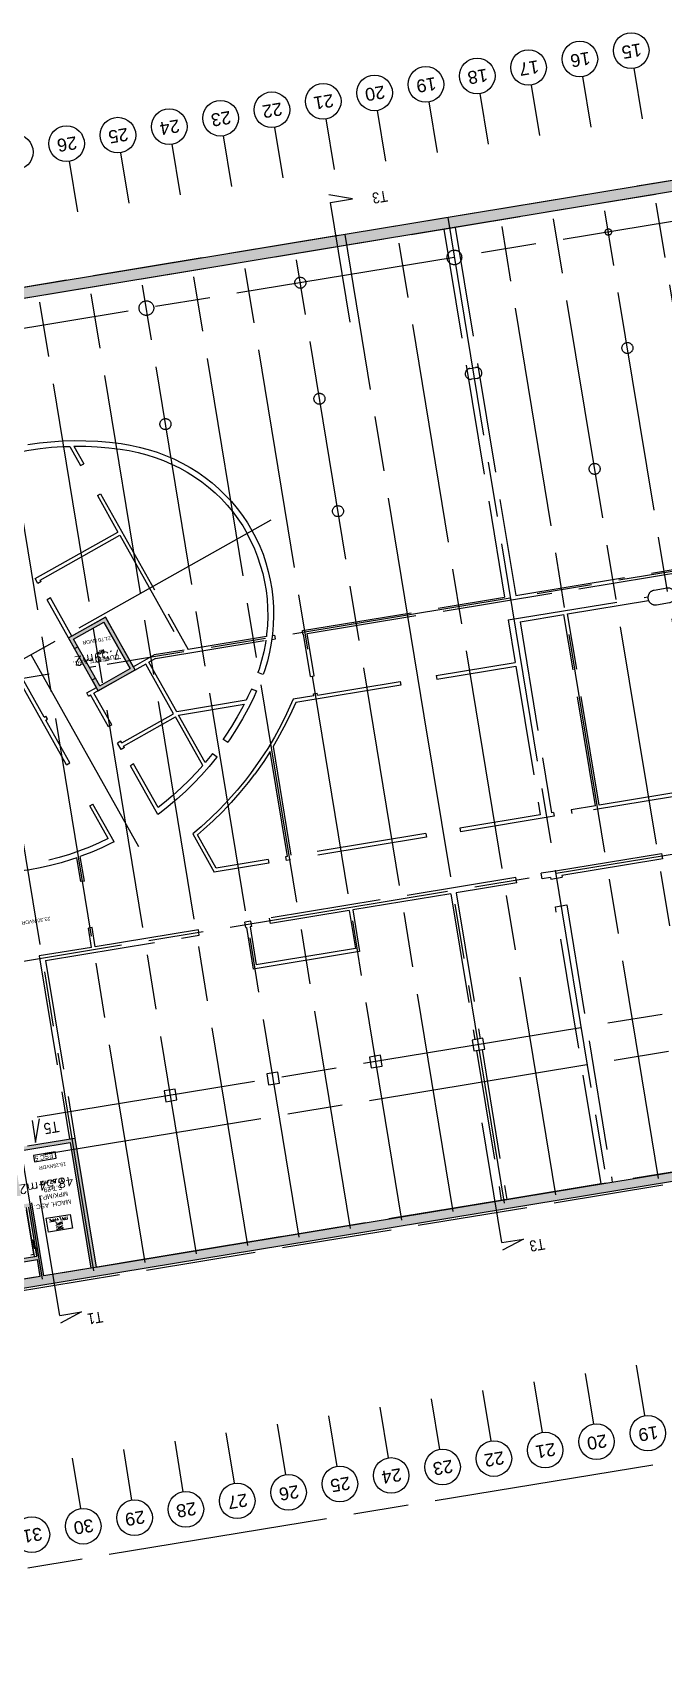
# Model space of a CAD drawing. Header units: millimetres. Extents: x 33242 to 33523, y 51624 to 51793.
# Drawn here: x 33298.4 to 33332.7, y 51623.9 to 51713.1 of the extents above; entities that cross this region are included whole.
import ezdxf
from ezdxf.enums import TextEntityAlignment as Align

# ---------------------------------------------------------------- set-up
doc = ezdxf.new("R2010")
doc.units = ezdxf.units.MM
doc.header["$LTSCALE"] = 0.5
doc.linetypes.add('ACAD_ISO02W100', pattern=[15, 12, -3])
doc.linetypes.add('ACAD_ISO08W100', pattern=[36, 24, -3, 6, -3])
doc.layers.get('0').update_dxf_attribs({"linetype": 'CONTINUOUS'})
for name, color, linetype in [('00-TRAMES-BAT', 7, 'ACAD_ISO08W100'), ('01-TREMIE-ESCAL-ASC', 4, 'CONTINUOUS'), ('02-MURS-PORTEUR', 1, 'CONTINUOUS'), ('02-MURS-POTEAU', 6, 'CONTINUOUS'), ('10-ANN-ALTITUDE', 152, 'CONTINUOUS'), ('10-ANN-NOMPIECE', 3, 'CONTINUOUS'), ('10-ANN-NOMPIECE-CODE', 171, 'CONTINUOUS'), ('10-ANN-REPCOUPE', 1, 'CONTINUOUS'), ('10-ANN-SURF', 62, 'CONTINUOUS'), ('10-ANN-TEXTE', 3, 'CONTINUOUS'), ('14-HACH-MURS', 253, 'CONTINUOUS')]:
    doc.layers.add(name, color=color, linetype=linetype)
doc.styles.add('ANN', font='romans.shx')
doc.styles.add('NDP', font='ARIAL.TTF', dxfattribs={"height": 0.2})
doc.styles.add('NIV', font='ARIAL.TTF', dxfattribs={"height": 0.2})
doc.styles.add('REPCOUP', font='ARIAL.TTF', dxfattribs={"width": 0.85, "height": 0.6})
doc.styles.add('ROMANS', font='romans.shx', dxfattribs={"height": 0.2})
doc.styles.add('SURF', font='romans.shx', dxfattribs={"height": 0.5})
doc.styles.add('TRAME', font='ARIAL.TTF')

# ---------------------------------------------------------------- blocks, each defined once
blk = doc.blocks.new('SMP2')
blk.add_lwpolyline([(-1.315, 0), (0, 0), (0, -0.77), (-1.315, -0.77)], close=True)
at = {"style": 'ROMANS'}
for tag, p in [('FAUX-PLAFONDS', (-0.646, -0.61)), ('PAROIS', (-0.643, -0.377)), ('SOLS', (-0.646, -0.148))]:
    blk.add_attdef(tag, text='', height=0.15, dxfattribs=at).set_placement(p, align=Align.MIDDLE)

msp = doc.modelspace()

# ---------------------------------------------------------------- hatches: boundary and pattern name
at = {"layer": '14-HACH-MURS'}
h = msp.add_hatch(color=256, dxfattribs=at)
h.paths.add_polyline_path([(33382.291, 51659.11), (33296.201, 51644.935), (33296.157, 51645.201), (33295.96, 51645.168), (33296.033, 51644.727), (33296.526, 51644.808), (33297.168, 51640.91), (33264.705, 51635.565), (33264.632, 51636.009), (33264.435, 51635.976), (33264.508, 51635.532), (33259.525, 51634.712), (33255.505, 51659.126), (33263.211, 51660.395), (33263.283, 51659.961), (33263.48, 51659.993), (33263.408, 51660.427), (33275.782, 51662.465), (33276.058, 51660.787), (33275.722, 51660.732), (33275.755, 51660.535), (33276.337, 51660.631), (33276.028, 51662.505), (33276.226, 51662.538), (33276.193, 51662.735), (33275.848, 51662.678), (33273.422, 51677.41), (33270.857, 51676.988), (33269.095, 51687.684), (33272.055, 51688.171), (33271.068, 51694.17), (33373.734, 51711.076)], flags=16)
h.paths.add_polyline_path([(33382.98, 51658.616), (33370.597, 51656.577), (33370.478, 51656.681), (33297.068, 51644.593), (33297.71, 51640.695), (33259.278, 51634.367), (33255.161, 51659.373), (33275.535, 51662.728), (33273.272, 51676.473), (33273.223, 51676.769), (33270.362, 51676.298), (33268.406, 51688.178), (33271.366, 51688.666), (33270.378, 51694.665), (33374.229, 51711.765)])
h = msp.add_hatch(color=256, dxfattribs=at)
h.paths.add_polyline_path([(33303.965, 51678.369), (33301.96, 51677.242), (33300.342, 51680.118), (33302.347, 51681.246)])
h.paths.add_polyline_path([(33303.692, 51678.446), (33302.036, 51677.514), (33300.615, 51680.042), (33302.271, 51680.973)], flags=16)
for points in [[(33301.842, 51645.863), (33301.546, 51645.815), (33300.421, 51652.645), (33295.076, 51651.765), (33295.099, 51651.626), (33294.902, 51651.594), (33294.847, 51651.93), (33300.685, 51652.891)], [(33298.997, 51645.395), (33298.343, 51649.364), (33297.817, 51649.277), (33297.525, 51651.053), (33295.255, 51650.679), (33295.232, 51650.817), (33295.035, 51650.785), (33295.136, 51650.17), (33295.334, 51650.202), (33295.288, 51650.482), (33297.36, 51650.823), (33297.62, 51649.244), (33295.548, 51648.903), (33295.496, 51649.216), (33295.299, 51649.183), (33295.445, 51648.293), (33295.643, 51648.325), (33295.58, 51648.706), (33298.178, 51649.134), (33298.617, 51646.47), (33296.019, 51646.042), (33295.955, 51646.43), (33295.758, 51646.398), (33295.854, 51645.812), (33298.65, 51646.272), (33298.799, 51645.362)]]:
    msp.add_hatch(color=256, dxfattribs=at).paths.add_polyline_path(points)

# ---------------------------------------------------------------- linework, layer by layer
at = {"layer": '00-TRAMES-BAT', "color": 3, "linetype": 'Continuous'}
for p, q in [((33331.598, 51708.375), (33331.144, 51711.128)), ((33326.006, 51707.455), (33325.553, 51710.208)), ((33328.802, 51707.915), (33328.349, 51710.668)), ((33319.961, 51709.287), (33320.415, 51706.534)), ((33323.211, 51706.994), (33322.757, 51709.747)), ((33314.823, 51705.613), (33314.37, 51708.366)), ((33317.619, 51706.073), (33317.166, 51708.826)), ((33309.232, 51704.692), (33308.778, 51707.445)), ((33312.027, 51705.153), (33311.574, 51707.906)), ((33303.64, 51703.772), (33303.187, 51706.525)), ((33306.436, 51704.232), (33305.983, 51706.985)), ((33300.845, 51703.311), (33300.391, 51706.064)), ((33331.735, 51637.784), (33331.282, 51640.537)), ((33325.69, 51639.616), (33326.144, 51636.863)), ((33328.486, 51640.076), (33328.939, 51637.323)), ((33320.099, 51638.695), (33320.552, 51635.942)), ((33322.895, 51639.156), (33323.348, 51636.403)), ((33314.508, 51637.775), (33314.961, 51635.022)), ((33317.303, 51638.235), (33317.757, 51635.482)), ((33308.916, 51636.854), (33309.37, 51634.101)), ((33311.712, 51637.314), (33312.165, 51634.561)), ((33303.325, 51635.933), (33303.778, 51633.18)), ((33306.121, 51636.394), (33306.574, 51633.641)), ((33300.529, 51635.473), (33300.983, 51632.72))]:
    msp.add_line(p, q, dxfattribs=at)
at = {"layer": '00-TRAMES-BAT'}
for p, q in [((33374.634, 51709.602), (33270.933, 51692.526)), ((33340.884, 51651.979), (33332.18, 51704.841)), ((33335.282, 51651.125), (33326.588, 51703.92)), ((33338.083, 51651.552), (33329.384, 51704.381)), ((33320.996, 51703), (33329.68, 51650.267)), ((33332.48, 51650.698), (33323.792, 51703.46)), ((33319.719, 51675.882), (33315.405, 51702.079)), ((33326.884, 51649.807), (33318.201, 51702.539)), ((33318.497, 51648.426), (33309.814, 51701.158)), ((33321.293, 51648.886), (33312.609, 51701.619)), ((33312.906, 51647.505), (33304.222, 51700.238)), ((33315.701, 51647.965), (33307.018, 51700.698)), ((33307.314, 51646.584), (33298.631, 51699.317)), ((33310.11, 51647.044), (33301.427, 51699.777)), ((33301.723, 51645.663), (33293.04, 51698.396)), ((33304.518, 51646.124), (33295.835, 51698.857)), ((33298.927, 51645.203), (33290.244, 51697.936)), ((33377.671, 51691.049), (33302.452, 51678.663)), ((33285.221, 51671.843), (33312.148, 51686.984)), ((33304.178, 51668.735), (33294.044, 51686.756)), ((33299.284, 51678.142), (33273.987, 51673.976)), ((33301.821, 51678.559), (33301.463, 51678.5)), ((33324.088, 51649.346), (33319.719, 51675.882)), ((33356.51, 51672.16), (33258.992, 51656.102)), ((33381.521, 51667.668), (33286.323, 51651.992)), ((33381.855, 51665.643), (33286.657, 51649.968)), ((33382.914, 51659.21), (33261.469, 51639.213)), ((33385.44, 51643.867), (33263.996, 51623.869))]:
    msp.add_line(p, q, dxfattribs=at)
at = {"layer": '00-TRAMES-BAT', "color": 3, "linetype": 'Continuous'}
for centre in [(33328.191, 51711.625), (33330.987, 51712.085), (33322.6, 51710.704), (33325.395, 51711.164), (33317.008, 51709.783), (33319.804, 51710.244), (33311.417, 51708.863), (33314.212, 51709.323), (33308.621, 51708.402), (33303.03, 51707.482), (33305.825, 51707.942), (33297.438, 51706.561), (33300.234, 51707.021), (33331.893, 51636.827), (33326.301, 51635.906), (33329.097, 51636.367), (33320.71, 51634.986), (33323.506, 51635.446), (33315.119, 51634.065), (33317.914, 51634.525), (33309.527, 51633.144), (33312.323, 51633.605), (33303.936, 51632.224), (33306.731, 51632.684), (33298.344, 51631.303), (33301.14, 51631.763)]:
    msp.add_circle(centre, 0.97, dxfattribs=at)
at = {"layer": '01-TREMIE-ESCAL-ASC'}
for p, q in [((33298.03, 51649.109), (33298.469, 51646.445)), ((33298.031, 51648.983), (33298.429, 51646.565)), ((33298.281, 51646.541), (33298.429, 51646.565)), ((33298.393, 51647.34), (33298.422, 51647.345)), ((33298.393, 51647.34), (33298.465, 51646.901)), ((33298.422, 51647.345), (33298.495, 51646.905)), ((33298.465, 51646.901), (33298.495, 51646.905)), ((33298.536, 51646.963), (33298.487, 51646.955)), ((33298.536, 51646.963), (33298.617, 51646.47)), ((33298.469, 51646.445), (33298.617, 51646.47))]:
    msp.add_line(p, q, dxfattribs=at)
at = {"layer": '02-MURS-PORTEUR', "color": 8, "linetype": 'ACAD_ISO02W100'}
for p, q in [((33374.229, 51711.765), (33270.378, 51694.665)), ((33354.519, 51707.912), (33271.068, 51694.17)), ((33320.788, 51702.357), (33324.086, 51682.327)), ((33321.4, 51702.458), (33324.698, 51682.428)), ((33300.405, 51690.542), (33300.995, 51689.493)), ((33300.63, 51690.549), (33301.169, 51689.591)), ((33300.995, 51689.493), (33301.169, 51689.591)), ((33300.236, 51673.215), (33291.931, 51687.984)), ((33299.006, 51675.81), (33292.101, 51688.09)), ((33301.911, 51687.863), (33302.086, 51687.961)), ((33301.911, 51687.863), (33303.03, 51685.873)), ((33302.086, 51687.961), (33306.85, 51679.489)), ((33298.529, 51683.342), (33303.03, 51685.873)), ((33298.802, 51683.265), (33303.128, 51685.699)), ((33303.128, 51685.699), (33306.64, 51679.454)), ((33313.341, 51680.355), (33341.1, 51684.926)), ((33324.698, 51682.428), (33341.068, 51685.123)), ((33298.676, 51683.08), (33298.529, 51683.342)), ((33298.851, 51683.178), (33298.676, 51683.08)), ((33298.851, 51683.178), (33298.802, 51683.266)), ((33299.35, 51682.289), (33299.176, 51682.191)), ((33300.673, 51679.53), (33299.176, 51682.191)), ((33300.517, 51680.215), (33299.35, 51682.289)), ((33313.077, 51680.514), (33324.086, 51682.327)), ((33324.289, 51681.094), (33331.9, 51682.347)), ((33324.934, 51680.997), (33327.325, 51681.391)), ((33329.039, 51670.981), (33327.325, 51681.391)), ((33327.522, 51681.423), (33331.932, 51682.149)), ((33329.237, 51671.013), (33327.522, 51681.423)), ((33302.347, 51681.246), (33300.516, 51680.216)), ((33300.614, 51680.042), (33302.271, 51680.973)), ((33302.271, 51680.973), (33303.692, 51678.446)), ((33302.347, 51681.246), (33303.867, 51678.544)), ((33313.11, 51680.317), (33313.077, 51680.514)), ((33324.289, 51681.094), (33324.671, 51678.775)), ((33324.934, 51680.997), (33326.648, 51670.587)), ((33300.847, 51679.627), (33300.614, 51680.042)), ((33300.673, 51679.53), (33300.847, 51679.627)), ((33305.076, 51678.994), (33311.085, 51679.984)), ((33311.114, 51680.191), (33306.85, 51679.489)), ((33311.411, 51680.037), (33311.61, 51680.07)), ((33311.44, 51680.245), (33311.575, 51680.267)), ((33311.575, 51680.267), (33311.577, 51680.267)), ((33311.61, 51680.07), (33311.577, 51680.267)), ((33313.11, 51680.317), (33313.143, 51680.322)), ((33313.522, 51678.023), (33313.143, 51680.322)), ((33313.719, 51678.056), (33313.341, 51680.355)), ((33304.543, 51678.695), (33301.719, 51677.106)), ((33303.867, 51678.543), (33305.009, 51679.186)), ((33306.063, 51675.991), (33304.543, 51678.695)), ((33305.076, 51678.994), (33304.717, 51678.793)), ((33306.231, 51676.1), (33304.717, 51678.793)), ((33306.64, 51679.454), (33305.009, 51679.186)), ((33320.372, 51678.067), (33324.671, 51678.775)), ((33301.629, 51677.83), (33301.804, 51677.928)), ((33301.862, 51677.416), (33301.629, 51677.83)), ((33302.036, 51677.514), (33301.804, 51677.928)), ((33302.036, 51677.514), (33303.693, 51678.445)), ((33310.627, 51678.246), (33310.909, 51678.143)), ((33313.522, 51678.023), (33313.719, 51678.056)), ((33313.893, 51677), (33318.399, 51677.742)), ((33318.399, 51677.742), (33318.432, 51677.545)), ((33320.372, 51678.067), (33320.405, 51677.87)), ((33320.405, 51677.87), (33324.704, 51678.578)), ((33324.704, 51678.578), (33326.036, 51670.486)), ((33301.334, 51677.119), (33301.862, 51677.416)), ((33301.432, 51676.944), (33301.334, 51677.119)), ((33301.432, 51676.944), (33301.545, 51677.008)), ((33302.516, 51675.281), (33301.545, 51677.008)), ((33302.69, 51675.379), (33301.719, 51677.106)), ((33310.286, 51677.338), (33310.569, 51677.235)), ((33318.432, 51677.545), (33312.719, 51676.604)), ((33313.679, 51677.066), (33313.877, 51677.099)), ((33313.696, 51676.968), (33313.679, 51677.066)), ((33313.893, 51677), (33313.877, 51677.099)), ((33303.239, 51674.403), (33306.063, 51675.991)), ((33310.01, 51676.722), (33306.231, 51676.1)), ((33306.336, 51675.915), (33309.899, 51676.502)), ((33307.787, 51673.334), (33306.336, 51675.915)), ((33312.719, 51676.604), (33312.397, 51675.894)), ((33299.006, 51675.81), (33299.093, 51675.859)), ((33299.093, 51675.859), (33299.139, 51675.779)), ((33299.104, 51675.636), (33299.191, 51675.685)), ((33300.41, 51673.313), (33299.104, 51675.636)), ((33299.191, 51675.685), (33299.139, 51675.779)), ((33302.69, 51675.379), (33302.516, 51675.281)), ((33303.337, 51674.229), (33306.161, 51675.817)), ((33307.648, 51673.174), (33306.161, 51675.817)), ((33312.074, 51675.248), (33311.728, 51674.616)), ((33312.397, 51675.894), (33312.074, 51675.248)), ((33303.19, 51674.49), (33303.016, 51674.392)), ((33303.212, 51674.043), (33303.016, 51674.392)), ((33303.239, 51674.403), (33303.19, 51674.49)), ((33303.386, 51674.142), (33303.212, 51674.043)), ((33303.386, 51674.142), (33303.337, 51674.229)), ((33308.748, 51674.617), (33309.008, 51674.432)), ((33311.728, 51674.616), (33311.482, 51674.204)), ((33311.482, 51674.204), (33312.462, 51668.251)), ((33300.236, 51673.215), (33300.41, 51673.313)), ((33303.886, 51673.252), (33303.712, 51673.154)), ((33305.218, 51670.884), (33303.886, 51673.252)), ((33308.18, 51673.831), (33308.434, 51673.65)), ((33305.207, 51670.496), (33303.712, 51673.154)), ((33334.86, 51671.737), (33327.746, 51670.565)), ((33334.631, 51671.902), (33329.237, 51671.013)), ((33301.496, 51670.975), (33301.67, 51671.073)), ((33302.499, 51669.19), (33301.496, 51670.975)), ((33302.826, 51669.018), (33301.67, 51671.073)), ((33326.756, 51670.605), (33326.648, 51670.587)), ((33326.756, 51670.605), (33326.789, 51670.408)), ((33329.039, 51670.981), (33327.713, 51670.763)), ((33327.713, 51670.763), (33327.746, 51670.565)), ((33326.036, 51670.486), (33321.651, 51669.764)), ((33321.651, 51669.764), (33321.683, 51669.567)), ((33326.789, 51670.408), (33321.683, 51669.567)), ((33308.384, 51667.58), (33307.362, 51669.397)), ((33319.838, 51669.263), (33312.199, 51668.005)), ((33319.805, 51669.461), (33312.462, 51668.251)), ((33319.805, 51669.461), (33319.838, 51669.263)), ((33301.004, 51666.85), (33300.79, 51668.153)), ((33301.202, 51666.882), (33300.981, 51668.219)), ((33311.209, 51668.045), (33308.384, 51667.58)), ((33311.209, 51668.045), (33311.242, 51667.848)), ((33312.265, 51668.219), (33312.166, 51668.203)), ((33312.166, 51668.203), (33312.199, 51668.005)), ((33326.864, 51667.43), (33332.643, 51668.382)), ((33332.593, 51668.07), (33327.208, 51667.183)), ((33332.691, 51668.086), (33332.593, 51668.07)), ((33332.643, 51668.382), (33332.691, 51668.086)), ((33311.242, 51667.848), (33308.278, 51667.36)), ((33324.706, 51667.075), (33311.283, 51664.865)), ((33324.755, 51666.779), (33324.706, 51667.075)), ((33326.844, 51667.427), (33326.087, 51667.303)), ((33326.136, 51667.007), (33326.087, 51667.303)), ((33326.597, 51667.082), (33326.136, 51667.007)), ((33326.597, 51667.082), (33326.613, 51666.984)), ((33326.613, 51666.984), (33327.225, 51667.084)), ((33327.208, 51667.183), (33327.225, 51667.084)), ((33301.202, 51666.882), (33301.004, 51666.85)), ((33321.163, 51666.188), (33315.818, 51665.308)), ((33321.163, 51666.188), (33322.47, 51658.248)), ((33324.755, 51666.779), (33321.459, 51666.236)), ((33321.459, 51666.236), (33322.766, 51658.297)), ((33315.621, 51665.275), (33311.332, 51664.569)), ((33315.621, 51665.275), (33315.962, 51663.203)), ((33315.818, 51665.308), (33316.192, 51663.038)), ((33326.86, 51665.484), (33327.472, 51665.585)), ((33329.345, 51650.392), (33326.86, 51665.484)), ((33327.472, 51665.585), (33329.957, 51650.493)), ((33301.619, 51664.347), (33301.422, 51664.314)), ((33301.791, 51663.302), (33301.619, 51664.347)), ((33310.277, 51664.699), (33309.948, 51664.645)), ((33309.997, 51664.349), (33309.948, 51664.645)), ((33309.997, 51664.349), (33310.03, 51664.354)), ((33310.03, 51664.354), (33310.403, 51662.085)), ((33310.326, 51664.403), (33310.227, 51664.387)), ((33310.227, 51664.387), (33310.568, 51662.315)), ((33310.326, 51664.403), (33310.277, 51664.699)), ((33311.332, 51664.569), (33311.283, 51664.865)), ((33299.094, 51662.554), (33307.461, 51663.931)), ((33301.594, 51663.269), (33301.422, 51664.314)), ((33307.412, 51664.227), (33301.791, 51663.302)), ((33307.461, 51663.931), (33307.412, 51664.227)), ((33301.594, 51663.269), (33298.749, 51662.801)), ((33298.749, 51662.801), (33300.389, 51652.842)), ((33299.094, 51662.554), (33300.685, 51652.891)), ((33316.192, 51663.038), (33310.403, 51662.085)), ((33315.962, 51663.203), (33310.568, 51662.315)), ((33297.187, 51644.489), (33382.98, 51658.616)), ((33322.568, 51657.656), (33323.911, 51649.497)), ((33322.864, 51657.705), (33324.207, 51649.546)), ((33351.819, 51654.093), (33329.957, 51650.493)), ((33329.345, 51650.392), (33324.207, 51649.546)), ((33323.911, 51649.497), (33301.842, 51645.863))]:
    msp.add_line(p, q, dxfattribs=at)
at = {"layer": '02-MURS-PORTEUR'}
for p, q in [((33374.229, 51711.765), (33270.378, 51694.665)), ((33373.734, 51711.076), (33271.068, 51694.17)), ((33300.342, 51680.118), (33302.347, 51681.246)), ((33300.615, 51680.042), (33302.271, 51680.973)), ((33303.692, 51678.445), (33302.271, 51680.973)), ((33303.965, 51678.369), (33302.347, 51681.246)), ((33301.96, 51677.242), (33300.342, 51680.118)), ((33302.036, 51677.514), (33300.615, 51680.042)), ((33301.96, 51677.242), (33303.965, 51678.369)), ((33302.036, 51677.514), (33303.692, 51678.445)), ((33301.842, 51645.863), (33382.291, 51659.11)), ((33297.068, 51644.593), (33370.478, 51656.681)), ((33298.103, 51652.466), (33300.685, 51652.891)), ((33300.685, 51652.891), (33301.842, 51645.863)), ((33295.076, 51651.765), (33300.421, 51652.645)), ((33300.421, 51652.645), (33301.546, 51645.815)), ((33298.997, 51645.395), (33298.343, 51649.364)), ((33298.617, 51646.47), (33298.178, 51649.134)), ((33295.854, 51645.812), (33298.65, 51646.272)), ((33296.019, 51646.042), (33298.617, 51646.47)), ((33298.799, 51645.362), (33298.65, 51646.272)), ((33301.546, 51645.815), (33298.997, 51645.395)), ((33298.799, 51645.362), (33296.201, 51644.935))]:
    msp.add_line(p, q, dxfattribs=at)
at = {"layer": '02-MURS-PORTEUR', "color": 8, "linetype": 'ACAD_ISO02W100'}
for points in [[(33294.494, 51689.299), (33294.643, 51689.362), (33295.209, 51689.576), (33295.786, 51689.77), (33296.372, 51689.944), (33296.966, 51690.097), (33297.568, 51690.228), (33298.176, 51690.337), (33298.789, 51690.424), (33299.407, 51690.489), (33300.029, 51690.531), (33300.405, 51690.542)], [(33298.127, 51690.637), (33298.752, 51690.725), (33299.381, 51690.791), (33300.015, 51690.834), (33300.651, 51690.853), (33301.288, 51690.849), (33301.927, 51690.821), (33302.565, 51690.769), (33303.201, 51690.693), (33303.702, 51690.612), (33304.196, 51690.507), (33304.682, 51690.378), (33305.16, 51690.226), (33305.627, 51690.051), (33306.084, 51689.854), (33306.528, 51689.635), (33306.959, 51689.394), (33307.376, 51689.133), (33307.777, 51688.851), (33308.162, 51688.55), (33308.53, 51688.231), (33308.88, 51687.893), (33309.211, 51687.538), (33309.522, 51687.167), (33309.813, 51686.78), (33310.083, 51686.379), (33310.332, 51685.961)], [(33300.63, 51690.549), (33300.654, 51690.55), (33301.281, 51690.546), (33301.908, 51690.518), (33302.534, 51690.467), (33303.159, 51690.393), (33303.646, 51690.314), (33304.125, 51690.212), (33304.597, 51690.087), (33305.061, 51689.939), (33305.514, 51689.77), (33305.956, 51689.579), (33306.387, 51689.366), (33306.804, 51689.133), (33307.208, 51688.88), (33307.596, 51688.608), (33307.969, 51688.316), (33308.325, 51688.007), (33308.663, 51687.68), (33308.983, 51687.337), (33309.284, 51686.978), (33309.566, 51686.604), (33309.826, 51686.216), (33310.072, 51685.805)], [(33310.044, 51685.802), (33310.263, 51685.387), (33310.46, 51684.96), (33310.635, 51684.523), (33310.786, 51684.077), (33310.914, 51683.623), (33311.017, 51683.164), (33311.097, 51682.696), (33311.153, 51682.224), (33311.184, 51681.749), (33311.191, 51681.272), (33311.173, 51680.793), (33311.131, 51680.314), (33311.114, 51680.191)], [(33310.332, 51685.963), (33310.548, 51685.555), (33310.752, 51685.116), (33310.932, 51684.666), (33311.089, 51684.206), (33311.222, 51683.738), (33311.329, 51683.263), (33311.412, 51682.782), (33311.471, 51682.296), (33311.503, 51681.806), (33311.511, 51681.314), (33311.494, 51680.82), (33311.451, 51680.326), (33311.383, 51679.833), (33311.29, 51679.342), (33311.173, 51678.855), (33311.031, 51678.372), (33310.947, 51678.129)], [(33311.085, 51679.984), (33311.064, 51679.836), (33310.974, 51679.36), (33310.859, 51678.888), (33310.721, 51678.42), (33310.656, 51678.236)], [(33310.586, 51677.228), (33310.411, 51676.841), (33310.124, 51676.269), (33309.818, 51675.708), (33309.491, 51675.161), (33309.145, 51674.627), (33309.008, 51674.432)], [(33310.298, 51677.334), (33310.114, 51676.931), (33310.01, 51676.722)], [(33313.696, 51676.968), (33312.581, 51676.784), (33312.216, 51675.98), (33311.897, 51675.341), (33311.554, 51674.716), (33311.19, 51674.104), (33310.804, 51673.509), (33310.259, 51672.732)], [(33309.899, 51676.502), (33309.833, 51676.37), (33309.532, 51675.822), (33309.211, 51675.286), (33308.871, 51674.764), (33308.761, 51674.607)], [(33308.434, 51673.65), (33308.399, 51673.604), (33308, 51673.116), (33307.584, 51672.645), (33307.153, 51672.19), (33306.707, 51671.753), (33306.246, 51671.335), (33305.773, 51670.935), (33305.287, 51670.555), (33305.207, 51670.496)], [(33308.186, 51673.826), (33308.138, 51673.762), (33307.787, 51673.334)], [(33311.323, 51673.941), (33310.97, 51673.397), (33310.479, 51672.697)], [(33312.265, 51668.219), (33311.323, 51673.941)], [(33307.648, 51673.174), (33307.338, 51672.823), (33306.915, 51672.379), (33306.477, 51671.951), (33306.025, 51671.542), (33305.561, 51671.151), (33305.218, 51670.884)], [(33310.246, 51672.73), (33309.97, 51672.366), (33309.524, 51671.821), (33309.06, 51671.294), (33308.578, 51670.787), (33308.079, 51670.299), (33307.565, 51669.831), (33307.107, 51669.444), (33308.278, 51667.36)], [(33310.471, 51672.696), (33310.127, 51672.243), (33309.677, 51671.692), (33309.207, 51671.159), (33308.721, 51670.646), (33308.217, 51670.153), (33307.697, 51669.68), (33307.362, 51669.397)], [(33302.499, 51669.19), (33302.016, 51668.962), (33301.477, 51668.731), (33300.934, 51668.522), (33300.385, 51668.333), (33299.832, 51668.166), (33299.276, 51668.021), (33299.269, 51668.019)], [(33302.826, 51669.018), (33302.703, 51668.954), (33302.16, 51668.696), (33301.611, 51668.46), (33301.056, 51668.245), (33300.981, 51668.219)], [(33300.79, 51668.153), (33300.497, 51668.052), (33299.933, 51667.881), (33299.366, 51667.732), (33298.797, 51667.604), (33298.226, 51667.499), (33297.655, 51667.416), (33297.083, 51667.354), (33296.512, 51667.314), (33295.942, 51667.296), (33295.66, 51667.298)]]:
    msp.add_lwpolyline(points, dxfattribs=at)
at = {"layer": '02-MURS-POTEAU', "color": 8, "linetype": 'ACAD_ISO02W100'}
for points in [[(33322.503, 51694.836, -1), (33322.6, 51694.244), (33322.294, 51694.194, -1), (33322.197, 51694.786), (33322.503, 51694.836)], [(33332.365, 51681.917), (33333.07, 51682.036, 0.961783), (33332.937, 51682.825), (33332.231, 51682.705, 1)]]:
    msp.add_lwpolyline(points, format="xyb", close=True, dxfattribs=at)
for points in [[(33322.914, 51658.321), (33322.322, 51658.224), (33322.42, 51657.632), (33323.012, 51657.729)], [(33317.323, 51657.401), (33316.731, 51657.303), (33316.829, 51656.711), (33317.421, 51656.808)], [(33311.732, 51656.48), (33311.14, 51656.382), (33311.237, 51655.79), (33311.829, 51655.888)], [(33306.14, 51655.559), (33305.548, 51655.462), (33305.646, 51654.87), (33306.238, 51654.967)]]:
    msp.add_lwpolyline(points, close=True, dxfattribs=at)
for centre, radius in [((33329.741, 51702.21), 0.175), ((33321.354, 51700.829), 0.4), ((33312.967, 51699.448), 0.3), ((33304.58, 51698.067), 0.4), ((33330.781, 51695.895), 0.3), ((33314.007, 51693.133), 0.3), ((33305.62, 51691.752), 0.3), ((33328.993, 51689.317), 0.3), ((33315.014, 51687.015), 0.3)]:
    msp.add_circle(centre, radius, dxfattribs=at)
at = {"layer": '10-ANN-NOMPIECE'}
for p, q in [((33299.61, 51652.137), (33298.428, 51651.943)), ((33298.428, 51651.943), (33298.484, 51651.605)), ((33299.666, 51651.799), (33299.61, 51652.137)), ((33298.484, 51651.605), (33299.666, 51651.799))]:
    msp.add_line(p, q, dxfattribs=at)
at = {"layer": '10-ANN-REPCOUPE'}
for p, q in [((33315.801, 51704.02), (33314.513, 51704.226)), ((33314.611, 51703.824), (33315.801, 51704.02)), ((33315.684, 51697.31), (33314.611, 51703.824)), ((33298.352, 51653.842), (33298.548, 51652.651)), ((33298.548, 51652.651), (33298.754, 51653.94)), ((33323.935, 51647.2), (33322.862, 51653.714)), ((33299.859, 51643.236), (33298.786, 51649.75)), ((33323.935, 51647.2), (33325.125, 51647.396)), ((33325.125, 51647.396), (33323.971, 51646.787)), ((33299.859, 51643.236), (33301.049, 51643.432)), ((33301.049, 51643.432), (33299.895, 51642.823))]:
    msp.add_line(p, q, dxfattribs=at)

# ---------------------------------------------------------------- block references
at = {"layer": '10-ANN-TEXTE', "color": 4}
ref = msp.add_blockref('SMP2', (33299.252, 51647.764), dxfattribs=dict(at, rotation=189.350573668281))
ref.add_attrib('SOLS', 'SRC', dxfattribs={"layer": '0', "height": 0.15, "rotation": 189.35057, "style": 'ANN'}).set_placement((33299.865, 51648.014), align=Align.MIDDLE)
ref.add_attrib('PAROIS', 'MPE', dxfattribs={"layer": '0', "height": 0.15, "rotation": 189.35057, "style": 'ANN'}).set_placement((33299.825, 51648.24), align=Align.MIDDLE)
ref.add_attrib('FAUX-PLAFONDS', 'FPFL+PPE', dxfattribs={"layer": '0', "height": 0.15, "rotation": 189.35057, "style": 'ANN'}).set_placement((33299.79, 51648.47), align=Align.MIDDLE)

# ---------------------------------------------------------------- texts
at = {"layer": '00-TRAMES-BAT', "color": 3, "linetype": 'Continuous', "style": 'TRAME'}
for s, p in [('16', (33328.698, 51712.028)), ('15', (33331.493, 51712.489)), ('18', (33323.106, 51711.108)), ('17', (33325.902, 51711.568)), ('20', (33317.515, 51710.187)), ('19', (33320.31, 51710.647)), ('22', (33311.923, 51709.266)), ('21', (33314.719, 51709.727)), ('24', (33306.332, 51708.345)), ('23', (33309.128, 51708.806)), ('26', (33300.741, 51707.425)), ('25', (33303.536, 51707.885)), ('20', (33329.604, 51636.77)), ('19', (33332.399, 51637.231)), ('22', (33324.012, 51635.85)), ('21', (33326.808, 51636.31)), ('24', (33318.421, 51634.929)), ('23', (33321.217, 51635.389)), ('26', (33312.83, 51634.008)), ('25', (33315.625, 51634.469)), ('27', (33310.034, 51633.548)), ('29', (33304.442, 51632.627)), ('28', (33307.238, 51633.088)), ('31', (33298.851, 51631.707)), ('30', (33301.647, 51632.167))]:
    msp.add_text(s, height=0.7, rotation=189.35057, dxfattribs=at).set_placement(p)
at = {"layer": '01-TREMIE-ESCAL-ASC', "color": 3, "style": 'ANN'}
msp.add_text('MPI', height=0.2, rotation=189.35057, dxfattribs=at).set_placement((33302.287, 51679.487))
at = {"layer": '10-ANN-ALTITUDE', "style": 'NIV'}
for s, p in [('21.70 NVDR', (33302.632, 51680.205)), ('23.30 NVDR', (33299.317, 51664.94)), ('19.25NVDR', (33300.181, 51651.588))]:
    msp.add_text(s, height=0.2, rotation=189.35057, dxfattribs=at).set_placement(p)
at = {"layer": '10-ANN-NOMPIECE', "style": 'NDP'}
for s, p in [('CUVETTE ASC.', (33303.076, 51679.236)), ('ESC 5', (33299.478, 51652.063)), ('MACH. ASC.', (33300.463, 51649.569)), ('MPK/MPJ', (33300.285, 51650))]:
    msp.add_text(s, height=0.25, rotation=189.35057, dxfattribs=at).set_placement(p)
at = {"layer": '10-ANN-NOMPIECE-CODE', "style": 'NDP'}
msp.add_text('S.T.29', height=0.25, rotation=189.35057, dxfattribs=at).set_placement((33299.99, 51650.34))
at = {"layer": '10-ANN-REPCOUPE', "style": 'REPCOUP', "width": 0.85}
for s, p in [('T3', (33317.661, 51704.467)), ('T5', (33299.771, 51653.817)), ('T3', (33326.229, 51647.425)), ('T1', (33302.153, 51643.46))]:
    msp.add_text(s, height=0.6, rotation=189.35057, dxfattribs=at).set_placement(p)
at = {"layer": '10-ANN-SURF', "style": 'SURF'}
for s, height, p in [('7.59m2', 0.5, (33303.164, 51679.492)), ('48.54m2', 0.5, (33300.573, 51650.812)), ('37.87.m2', 0.2, (33300.068, 51650.73))]:
    msp.add_text(s, height=height, rotation=189.35057, dxfattribs=at).set_placement(p)

doc.saveas('drawing.dxf')
